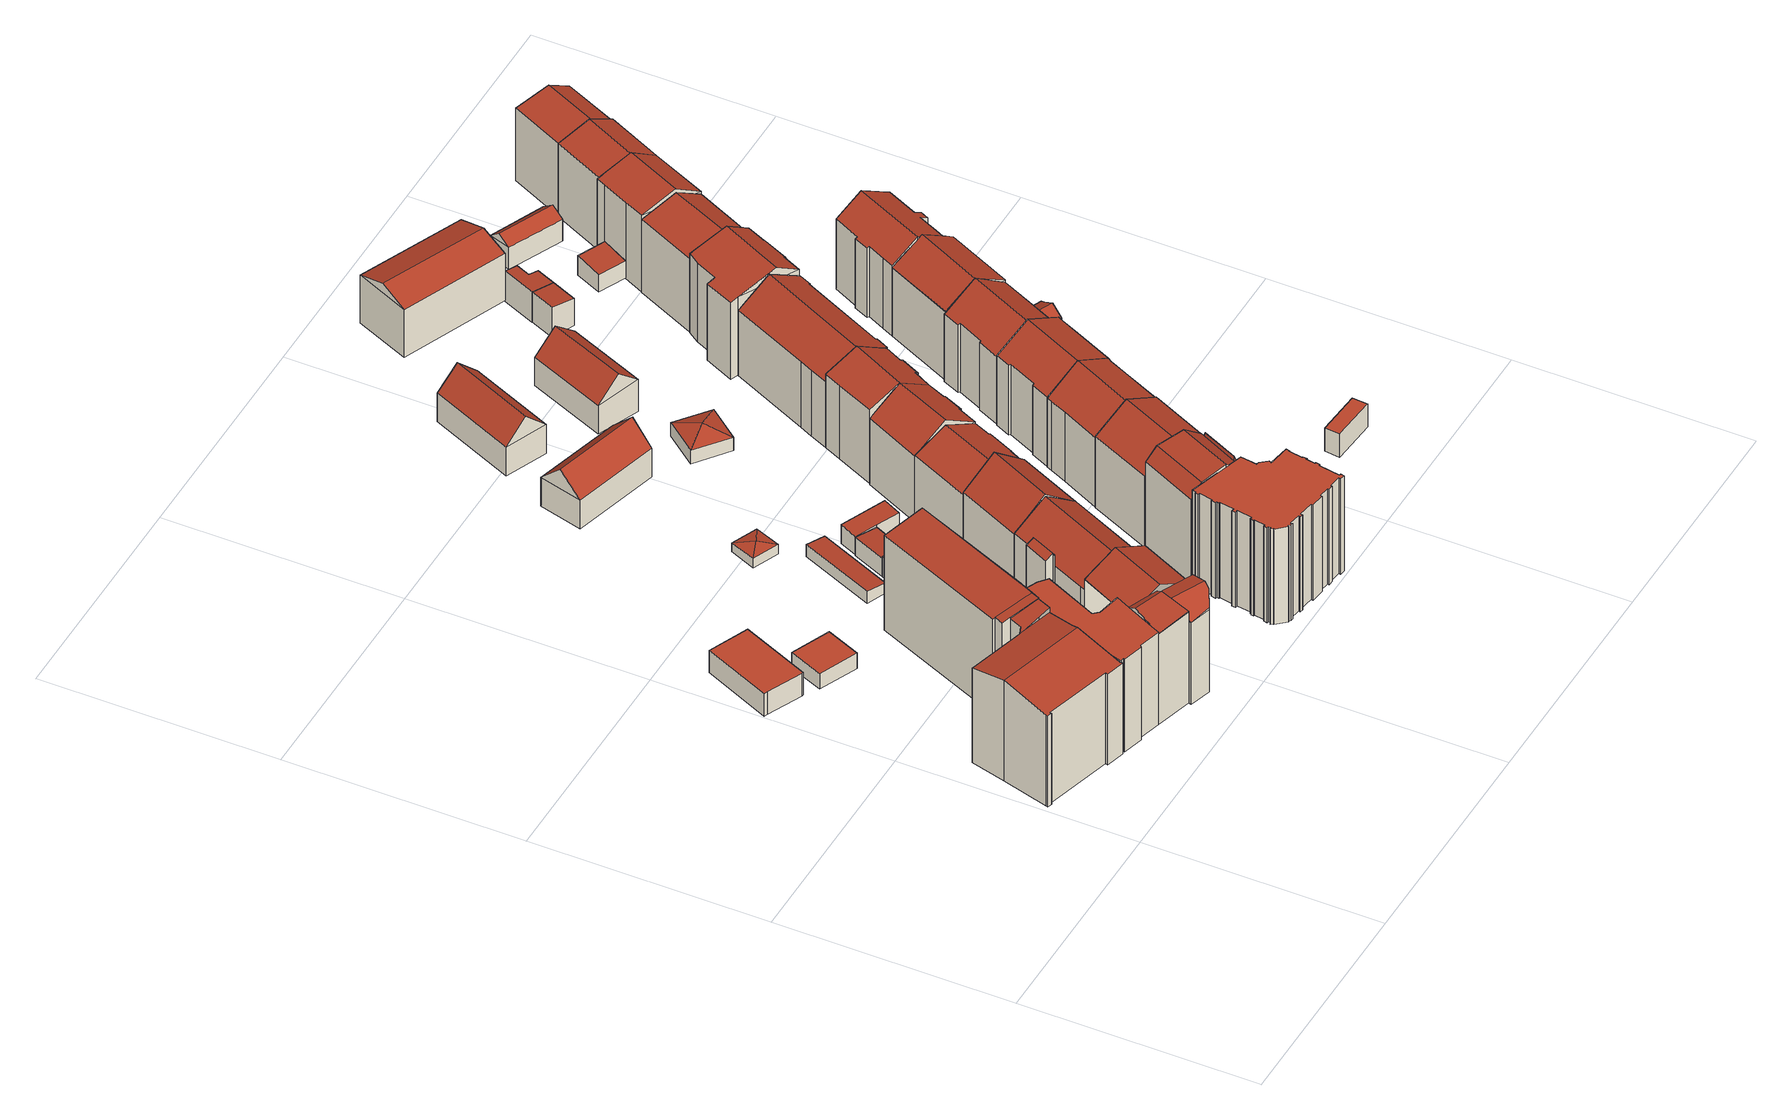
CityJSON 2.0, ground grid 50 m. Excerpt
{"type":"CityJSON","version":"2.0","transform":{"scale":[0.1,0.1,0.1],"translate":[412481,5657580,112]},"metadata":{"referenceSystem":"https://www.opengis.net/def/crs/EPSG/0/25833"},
"CityObjects":{
"building1":{"type":"Building","attributes":{"Dachtyp_tdc":"tdcPolyFlatRoof","Gemeindeschluessel":14612000,"Dachneigung":0,"QualitaetDacherkennung":74,"Geometrietyp2DReferenz":"3000","measuredHeight":5.37,"function":"31001_9998","roofType":"1000"},"geometry":[{"type":"Solid","lod":"2","boundaries":[[[[0,1,2,3]],[[1,4,5,2]],[[4,6,7,5]],[[6,8,9,7]],[[8,10,11,9]],[[10,0,3,11]],[[10,8,6,4,1,0]],[[3,2,5,7,9,11]]]],"semantics":{"surfaces":[{"type":"WallSurface"},{"type":"RoofSurface"},{"type":"GroundSurface"}],"values":[[0,0,0,0,0,0,1,2]]}}]},
"building2":{"type":"Building","attributes":{"Gemeindeschluessel":14612000,"Geometrietyp2DReferenz":"3000","function":"31001_9998","roofType":"9999"},"children":["building2-1","building2-2","building2-3","building2-4"]},
"building2-1":{"type":"BuildingPart","attributes":{"Dachtyp_tdc":"tdcGableRoof","Dachneigung":12.18,"QualitaetDacherkennung":43,"Geometrietyp2DReferenz":"3000","measuredHeight":24.16,"roofType":"3100"},"parents":["building2"],"geometry":[{"type":"MultiSurface","lod":"2","boundaries":[[[12,13,14,15]],[[13,16,17,14]],[[16,18,19,17]],[[18,20,21,19]],[[20,22,23,21]],[[22,24,25,23]],[[24,26,27,25]],[[26,28,29,27]],[[28,30,31,29]],[[30,32,33,31]],[[32,34,35,33]],[[34,36,37,35]],[[36,38,39,37]],[[38,40,41,39]],[[40,42,43,44,41]],[[36,34,32,30,28,26,24,22,20,18,16]],[[16,13,12,45,42,40,38,36]],[[44,15,14,17,19,21,23,25,27,29,31,33,35,37,39,41]]],"semantics":{"surfaces":[{"type":"WallSurface"},{"type":"RoofSurface"},{"type":"GroundSurface"}],"values":[0,0,0,0,0,0,0,0,0,0,0,0,0,0,0,1,1,2]}}]},
"building2-2":{"type":"BuildingPart","attributes":{"Dachtyp_tdc":"tdcPolyFlatRoof","Dachneigung":7.62,"QualitaetDacherkennung":45,"Geometrietyp2DReferenz":"3000","measuredHeight":24.15,"roofType":"2100"},"parents":["building2"],"geometry":[{"type":"MultiSurface","lod":"2","boundaries":[[[46,47,48,49]],[[47,50,48]],[[51,52,53,54,55]],[[52,56,57,58,53]],[[56,52,51,47,46,59]],[[49,48,54,53,58]]],"semantics":{"surfaces":[{"type":"WallSurface"},{"type":"RoofSurface"},{"type":"GroundSurface"}],"values":[0,0,0,0,1,2]}}]},
"building2-3":{"type":"BuildingPart","attributes":{"Dachtyp_tdc":"tdcPolyFlatRoof","Dachneigung":9.12,"QualitaetDacherkennung":73,"Geometrietyp2DReferenz":"3000","measuredHeight":24.23,"roofType":"2100"},"parents":["building2"],"geometry":[{"type":"MultiSurface","lod":"2","boundaries":[[[60,61,62,63]],[[61,64,65,62]],[[64,66,67,65]],[[66,46,49,67]],[[57,68,69,58]],[[68,70,71,69]],[[70,60,63,71]],[[70,68,57,59,46,66,64,61,60]],[[63,62,65,67,49,58,69,71]]],"semantics":{"surfaces":[{"type":"WallSurface"},{"type":"RoofSurface"},{"type":"GroundSurface"}],"values":[0,0,0,0,0,0,0,1,2]}}]},
"building2-4":{"type":"BuildingPart","attributes":{"Dachtyp_tdc":"tdcPolyFlatRoof","Dachneigung":9.5,"QualitaetDacherkennung":55,"Geometrietyp2DReferenz":"3000","measuredHeight":24.02,"roofType":"2100"},"parents":["building2"],"geometry":[{"type":"MultiSurface","lod":"2","boundaries":[[[50,72,12,15,48]],[[43,73,74,44]],[[73,55,54,74]],[[55,73,43,45,72,50]],[[48,15,44,74,54]]],"semantics":{"surfaces":[{"type":"WallSurface"},{"type":"RoofSurface"},{"type":"GroundSurface"}],"values":[0,0,0,1,2]}}]},
"building3":{"type":"Building","attributes":{"Dachtyp_tdc":"tdcPolyFlatRoof","Gemeindeschluessel":14612000,"Dachneigung":0,"QualitaetDacherkennung":84,"Geometrietyp2DReferenz":"3000","measuredHeight":3.62,"function":"31001_9998","roofType":"1000"},"geometry":[{"type":"Solid","lod":"2","boundaries":[[[[75,76,77,78]],[[76,79,80,77]],[[79,81,82,80]],[[81,75,78,82]],[[81,79,76,75]],[[78,77,80,82]]]],"semantics":{"surfaces":[{"type":"WallSurface"},{"type":"RoofSurface"},{"type":"GroundSurface"}],"values":[[0,0,0,0,1,2]]}}]},
"building4":{"type":"Building","attributes":{"Gemeindeschluessel":14612000,"Geometrietyp2DReferenz":"3000","function":"31001_9998","roofType":"9999"},"children":["building4-1","building4-2","building4-3","building4-4","building4-5"]},
"building4-1":{"type":"BuildingPart","attributes":{"Dachtyp_tdc":"tdcFreeFormRoof","Dachneigung":33.03,"QualitaetDacherkennung":23,"Geometrietyp2DReferenz":"3000","measuredHeight":22.77,"roofType":"5000"},"parents":["building4"],"geometry":[{"type":"MultiSurface","lod":"2","boundaries":[[[83,84,85,86]],[[84,87,88,85]],[[87,89,90,88]],[[89,91,92,90]],[[91,93,94,92]],[[95,96,97,98,99,100,91]],[[97,101,102,103,104,98]],[[83,105,106,102,101,84]],[[84,101,97,96,87]],[[91,100,93]],[[87,96,95,89]],[[89,95,91]],[[86,85,88,90,92,94,107]]],"semantics":{"surfaces":[{"type":"WallSurface"},{"type":"RoofSurface"},{"type":"GroundSurface"}],"values":[0,0,0,0,0,1,1,0,0,0,0,0,2]}}]},
"building4-2":{"type":"BuildingPart","attributes":{"Dachtyp_tdc":"tdcFreeFormRoof","Dachneigung":23.86,"QualitaetDacherkennung":9,"Geometrietyp2DReferenz":"3000","measuredHeight":3.08,"roofType":"5000"},"parents":["building4"],"geometry":[{"type":"MultiSurface","lod":"2","boundaries":[[[108,109,110,111]],[[109,112,113,110]],[[112,114,115,113]],[[114,116,117,115]],[[116,118,119,117]],[[118,120,121,119]],[[118,116,114,122]],[[114,112,109,108,123,122]],[[123,120,118,122]],[[111,110,113,115,117,119,121,124]]],"semantics":{"surfaces":[{"type":"WallSurface"},{"type":"RoofSurface"},{"type":"GroundSurface"}],"values":[0,0,0,0,0,0,1,1,1,2]}}]},
"building4-3":{"type":"BuildingPart","attributes":{"Dachtyp_tdc":"tdcGableRoof","Dachneigung":11.2,"QualitaetDacherkennung":30,"Geometrietyp2DReferenz":"3000","measuredHeight":23.23,"roofType":"3100"},"parents":["building4"],"geometry":[{"type":"MultiSurface","lod":"2","boundaries":[[[125,126,127,94,93,100]],[[128,129,130,131]],[[132,129,128,133,134]],[[126,130,129,132,135]],[[125,131,130,126]],[[136,107,94,127]]],"semantics":{"surfaces":[{"type":"WallSurface"},{"type":"RoofSurface"},{"type":"GroundSurface"}],"values":[0,1,1,0,0,2]}}]},
"building4-4":{"type":"BuildingPart","attributes":{"Dachtyp_tdc":"tdcGableRoof","Dachneigung":27.32,"QualitaetDacherkennung":60,"Geometrietyp2DReferenz":"3000","measuredHeight":23.85,"roofType":"3100"},"parents":["building4"],"geometry":[{"type":"MultiSurface","lod":"2","boundaries":[[[137,138,139,121,120]],[[138,105,83,86,139]],[[140,141,142,134,143,144,145]],[[146,144,143,103,106]],[[138,146,106,105]],[[137,145,144,146,138]],[[140,145,137]],[[147,111,124,121,139,86,107,136]]],"semantics":{"surfaces":[{"type":"WallSurface"},{"type":"RoofSurface"},{"type":"GroundSurface"}],"values":[0,0,1,1,0,0,0,2]}}]},
"building4-5":{"type":"BuildingPart","attributes":{"Dachtyp_tdc":"tdcPolyFlatRoof","Dachneigung":0,"QualitaetDacherkennung":17,"Geometrietyp2DReferenz":"3000","measuredHeight":22.27,"roofType":"1000"},"parents":["building4"],"geometry":[{"type":"MultiSurface","lod":"2","boundaries":[[[148,149,150,127,126,130]],[[149,151,152,150]],[[151,153,154,152]],[[153,155,156,154]],[[155,157,158,156]],[[157,159,160,158]],[[159,161,162,160]],[[161,163,164,162]],[[163,165,166,164]],[[165,167,168,166]],[[167,169,170,168]],[[169,171,172,170]],[[171,173,174,172]],[[173,175,176,174]],[[175,177,140,147,176]],[[177,175,173,171,169,167,165,163,161,159,157,155,153,151,149,148,178,179]],[[127,150,152,154,156,158,160,162,164,166,168,170,172,174,176,147,136]]],"semantics":{"surfaces":[{"type":"WallSurface"},{"type":"RoofSurface"},{"type":"GroundSurface"}],"values":[0,0,0,0,0,0,0,0,0,0,0,0,0,0,0,1,2]}}]},
"building5":{"type":"Building","attributes":{"Gemeindeschluessel":14612000,"Geometrietyp2DReferenz":"3000","function":"31001_9998","roofType":"9999"},"children":["building5-1","building5-2"]},
"building5-1":{"type":"BuildingPart","attributes":{"Dachtyp_tdc":"tdcPolyFlatRoof","Dachneigung":30.93,"QualitaetDacherkennung":60,"Geometrietyp2DReferenz":"3000","measuredHeight":19.97,"roofType":"2100"},"parents":["building5"],"geometry":[{"type":"MultiSurface","lod":"2","boundaries":[[[180,181,182,183,184]],[[181,185,186,182]],[[185,187,188,186]],[[187,189,190,191,188]],[[192,193,189,187,185,181,180]],[[182,186,188,191,194,183]]],"semantics":{"surfaces":[{"type":"WallSurface"},{"type":"RoofSurface"},{"type":"GroundSurface"}],"values":[0,0,0,0,1,2]}}]},
"building5-2":{"type":"BuildingPart","attributes":{"Dachtyp_tdc":"tdcGableRoof","Dachneigung":35.2,"QualitaetDacherkennung":63,"Geometrietyp2DReferenz":"3000","measuredHeight":22.39,"roofType":"3100"},"parents":["building5"],"geometry":[{"type":"MultiSurface","lod":"2","boundaries":[[[190,195,196,191]],[[195,197,198,196]],[[197,199,200,198]],[[199,201,202,200]],[[201,203,204,202]],[[203,205,206,204]],[[205,207,208,206]],[[207,209,210,208]],[[209,184,183,210]],[[205,203,201,199,197]],[[197,195,190,211,212,184,209,207,205]],[[183,194,191,196,198,200,202,204,206,208,210]]],"semantics":{"surfaces":[{"type":"WallSurface"},{"type":"RoofSurface"},{"type":"GroundSurface"}],"values":[0,0,0,0,0,0,0,0,0,1,1,2]}}]},
"building6":{"type":"Building","attributes":{"Dachtyp_tdc":"tdcPolyFlatRoof","Gemeindeschluessel":14612000,"Dachneigung":6.33,"QualitaetDacherkennung":83,"Geometrietyp2DReferenz":"3000","measuredHeight":2.89,"function":"31001_9998","roofType":"2100"},"geometry":[{"type":"Solid","lod":"2","boundaries":[[[[213,214,215,216]],[[214,217,218,215]],[[217,219,220,218]],[[219,213,216,220]],[[219,217,214,213]],[[216,215,218,220]]]],"semantics":{"surfaces":[{"type":"WallSurface"},{"type":"RoofSurface"},{"type":"GroundSurface"}],"values":[[0,0,0,0,1,2]]}}]},
"building7":{"type":"Building","attributes":{"Dachtyp_tdc":"tdcPolyFlatRoof","Gemeindeschluessel":14612000,"Dachneigung":0,"QualitaetDacherkennung":79,"Geometrietyp2DReferenz":"3000","measuredHeight":4.95,"function":"31001_9998","roofType":"1000"},"geometry":[{"type":"Solid","lod":"2","boundaries":[[[[221,222,223,224]],[[222,225,226,223]],[[225,227,228,226]],[[227,229,230,228]],[[229,231,232,230]],[[231,221,224,232]],[[231,229,227,225,222,221]],[[224,223,226,228,230,232]]]],"semantics":{"surfaces":[{"type":"WallSurface"},{"type":"RoofSurface"},{"type":"GroundSurface"}],"values":[[0,0,0,0,0,0,1,2]]}}]},
"building8":{"type":"Building","attributes":{"Dachtyp_tdc":"tdcTentRoof","Gemeindeschluessel":14612000,"Dachneigung":15.6,"QualitaetDacherkennung":89,"Geometrietyp2DReferenz":"3000","measuredHeight":3.07,"function":"31001_9998","roofType":"3500"},"geometry":[{"type":"Solid","lod":"2","boundaries":[[[[233,234,235,236]],[[234,237,238,235]],[[237,239,240,238]],[[239,233,236,240]],[[234,233,241]],[[237,234,241]],[[239,237,241]],[[233,239,241]],[[236,235,238,240]]]],"semantics":{"surfaces":[{"type":"WallSurface"},{"type":"RoofSurface"},{"type":"GroundSurface"}],"values":[[0,0,0,0,1,1,1,1,2]]}}]},
"building9":{"type":"Building","attributes":{"Dachtyp_tdc":"tdcPolyFlatRoof","Gemeindeschluessel":14612000,"Dachneigung":4.5,"QualitaetDacherkennung":78,"Geometrietyp2DReferenz":"3000","measuredHeight":4.37,"function":"31001_9998","roofType":"2100"},"geometry":[{"type":"Solid","lod":"2","boundaries":[[[[242,243,244,245]],[[243,246,226,244]],[[246,247,223,226]],[[247,242,245,223]],[[247,246,243,242]],[[245,244,226,223]]]],"semantics":{"surfaces":[{"type":"WallSurface"},{"type":"RoofSurface"},{"type":"GroundSurface"}],"values":[[0,0,0,0,1,2]]}}]},
"building10":{"type":"Building","attributes":{"Dachtyp_tdc":"tdcPolyFlatRoof","Gemeindeschluessel":14612000,"Dachneigung":0,"QualitaetDacherkennung":55,"Geometrietyp2DReferenz":"3000","measuredHeight":3.04,"function":"31001_9998","roofType":"1000"},"geometry":[{"type":"Solid","lod":"2","boundaries":[[[[248,249,250,251]],[[249,252,253,250]],[[252,254,255,253]],[[254,248,251,255]],[[254,252,249,248]],[[251,250,253,255]]]],"semantics":{"surfaces":[{"type":"WallSurface"},{"type":"RoofSurface"},{"type":"GroundSurface"}],"values":[[0,0,0,0,1,2]]}}]},
"building11":{"type":"Building","attributes":{"Dachtyp_tdc":"tdcGableRoof","Gemeindeschluessel":14612000,"Dachneigung":38.82,"QualitaetDacherkennung":81,"Geometrietyp2DReferenz":"3000","measuredHeight":22.57,"function":"31001_9998","roofType":"3100"},"geometry":[{"type":"Solid","lod":"2","boundaries":[[[[256,257,258,259]],[[257,260,261,258]],[[260,262,263,261]],[[262,256,259,263]],[[260,257,264]],[[256,262,265]],[[257,256,265,264]],[[262,260,264,265]],[[259,258,261,263]]]],"semantics":{"surfaces":[{"type":"WallSurface"},{"type":"RoofSurface"},{"type":"GroundSurface"}],"values":[[0,0,0,0,0,0,1,1,2]]}}]},
"building12":{"type":"Building","attributes":{"Dachtyp_tdc":"tdcPolyFlatRoof","Gemeindeschluessel":14612000,"Dachneigung":4.42,"QualitaetDacherkennung":67,"Geometrietyp2DReferenz":"3000","measuredHeight":4.66,"function":"31001_9998","roofType":"2100"},"geometry":[{"type":"Solid","lod":"2","boundaries":[[[[266,267,268,269]],[[267,270,271,268]],[[267,266,272,273,274,270]],[[271,275,276,277,269,268]],[[270,274,275,271]],[[274,273,276,275]],[[273,272,277,276]],[[272,266,269,277]]]],"semantics":{"surfaces":[{"type":"WallSurface"},{"type":"RoofSurface"},{"type":"GroundSurface"}],"values":[[0,0,1,2,0,0,0,0]]}}]},
"building13":{"type":"Building","attributes":{"Dachtyp_tdc":"tdcPolyFlatRoof","Gemeindeschluessel":14612000,"Dachneigung":0,"QualitaetDacherkennung":42,"Geometrietyp2DReferenz":"3000","measuredHeight":22.99,"function":"31001_9998","roofType":"1000"},"geometry":[{"type":"Solid","lod":"2","boundaries":[[[[278,279,280,281]],[[279,282,283,280]],[[282,284,285,283]],[[284,286,287,285]],[[286,288,289,287]],[[288,290,291,289]],[[290,292,293,291]],[[292,294,295,293]],[[294,296,297,295]],[[296,298,299,297]],[[298,300,301,299]],[[300,302,303,301]],[[302,304,305,303]],[[304,306,307,305]],[[306,308,309,307]],[[308,310,311,309]],[[310,312,313,311]],[[312,314,315,313]],[[314,316,317,315]],[[316,318,319,317]],[[318,320,321,319]],[[320,322,323,321]],[[322,324,325,323]],[[324,326,327,325]],[[326,328,329,327]],[[328,330,331,329]],[[330,332,333,331]],[[332,334,335,333]],[[334,336,337,335]],[[336,338,339,337]],[[338,340,341,339]],[[340,342,343,341]],[[342,344,345,343]],[[344,346,347,345]],[[346,348,349,347]],[[348,350,351,349]],[[350,352,353,351]],[[352,354,355,353]],[[354,356,357,355]],[[356,358,359,357]],[[358,360,361,359]],[[360,362,363,361]],[[362,364,365,363]],[[364,366,367,365]],[[366,368,369,367]],[[368,370,371,369]],[[370,372,373,371]],[[372,374,375,373]],[[374,376,377,375]],[[376,378,379,377]],[[378,380,381,379]],[[380,382,383,381]],[[382,384,385,383]],[[384,386,387,385]],[[386,388,389,387]],[[388,390,391,389]],[[390,392,393,391]],[[392,394,395,393]],[[394,396,397,395]],[[396,398,399,397]],[[398,400,401,399]],[[400,402,403,401]],[[402,404,405,403]],[[404,406,407,405]],[[406,408,409,407]],[[408,410,411,409]],[[410,278,281,411]],[[410,408,406,404,402,400,398,396,394,392,390,388,386,384,382,380,378,376,374,372,370,368,366,364,362,360,358,356,354,352,350,348,346,344,342,340,338,336,334,332,330,328,326,324,322,320,318,316,314,312,310,308,306,304,302,300,298,296,294,292,290,288,286,284,282,279,278]],[[281,280,283,285,287,289,291,293,295,297,299,301,303,305,307,309,311,313,315,317,319,321,323,325,327,329,331,333,335,337,339,341,343,345,347,349,351,353,355,357,359,361,363,365,367,369,371,373,375,377,379,381,383,385,387,389,391,393,395,397,399,401,403,405,407,409,411]]]],"semantics":{"surfaces":[{"type":"WallSurface"},{"type":"RoofSurface"},{"type":"GroundSurface"}],"values":[[0,0,0,0,0,0,0,0,0,0,0,0,0,0,0,0,0,0,0,0,0,0,0,0,0,0,0,0,0,0,0,0,0,0,0,0,0,0,0,0,0,0,0,0,0,0,0,0,0,0,0,0,0,0,0,0,0,0,0,0,0,0,0,0,0,0,0,1,2]]}}]},
"building14":{"type":"Building","attributes":{"Dachtyp_tdc":"tdcGableRoof","Gemeindeschluessel":14612000,"Dachneigung":44.6,"QualitaetDacherkennung":67,"Geometrietyp2DReferenz":"3000","measuredHeight":11.66,"function":"31001_9998","roofType":"3100"},"geometry":[{"type":"Solid","lod":"2","boundaries":[[[[412,413,414,415]],[[413,416,417,414]],[[416,418,419,417]],[[418,412,415,419]],[[416,413,420]],[[412,418,421]],[[413,412,421,420]],[[418,416,420,421]],[[415,414,417,419]]]],"semantics":{"surfaces":[{"type":"WallSurface"},{"type":"RoofSurface"},{"type":"GroundSurface"}],"values":[[0,0,0,0,0,0,1,1,2]]}}]},
"building15":{"type":"Building","attributes":{"Dachtyp_tdc":"tdcGableRoof","Gemeindeschluessel":14612000,"Dachneigung":25.54,"QualitaetDacherkennung":53,"Geometrietyp2DReferenz":"3000","measuredHeight":19.66,"function":"31001_9998","roofType":"3100"},"geometry":[{"type":"Solid","lod":"2","boundaries":[[[[422,423,424,425]],[[423,426,427,424]],[[426,428,261,427]],[[428,429,430,261]],[[429,431,258,430]],[[431,432,433,258]],[[432,434,435,433]],[[434,436,437,435]],[[436,438,439,437]],[[438,422,425,439]],[[434,432,431,429]],[[429,428,426,423,422,438,436,434]],[[425,424,427,261,430,258,433,435,437,439]]]],"semantics":{"surfaces":[{"type":"WallSurface"},{"type":"RoofSurface"},{"type":"GroundSurface"}],"values":[[0,0,0,0,0,0,0,0,0,0,1,1,2]]}}]},
"building16":{"type":"Building","attributes":{"Gemeindeschluessel":14612000,"Geometrietyp2DReferenz":"3000","function":"31001_9998","roofType":"9999"},"children":["building16-1","building16-2"]},
"building16-1":{"type":"BuildingPart","attributes":{"Dachtyp_tdc":"tdcFreeFormRoof","Dachneigung":75.48,"QualitaetDacherkennung":25,"Geometrietyp2DReferenz":"3000","measuredHeight":20.91,"roofType":"5000"},"parents":["building16"],"geometry":[{"type":"MultiSurface","lod":"2","boundaries":[[[440,441,442,443]],[[441,444,445,442]],[[444,446,447,445]],[[448,446,444]],[[449,448,444,441]],[[449,441,440]],[[448,449,440,446]],[[443,442,445,447]]],"semantics":{"surfaces":[{"type":"WallSurface"},{"type":"RoofSurface"},{"type":"GroundSurface"}],"values":[0,0,0,1,1,1,1,2]}}]},
"building16-2":{"type":"BuildingPart","attributes":{"Dachtyp_tdc":"tdcCutGableRoof","Dachneigung":3.25,"QualitaetDacherkennung":70,"Geometrietyp2DReferenz":"3000","measuredHeight":23.62,"roofType":"9999"},"parents":["building16"],"geometry":[{"type":"MultiSurface","lod":"2","boundaries":[[[450,451,452,349]],[[451,453,454,452]],[[453,455,456,454]],[[455,457,458,456]],[[457,459,440,443,458]],[[460,461,351,447,446]],[[461,462,463,351]],[[462,464,465,463]],[[464,450,349,465]],[[455,453,451,450,464]],[[462,461,460,459,457]],[[464,462,457,455]],[[349,452,454,456,458,443,447,351,463,465]]],"semantics":{"surfaces":[{"type":"WallSurface"},{"type":"RoofSurface"},{"type":"GroundSurface"}],"values":[0,0,0,0,0,0,0,0,0,1,1,1,2]}}]},
"building17":{"type":"Building","attributes":{"Dachtyp_tdc":"tdcGableRoof","Gemeindeschluessel":14612000,"Dachneigung":43.75,"QualitaetDacherkennung":69,"Geometrietyp2DReferenz":"3000","measuredHeight":11.64,"function":"31001_9998","roofType":"3100"},"geometry":[{"type":"Solid","lod":"2","boundaries":[[[[466,467,468,469]],[[467,470,471,468]],[[470,472,473,471]],[[472,466,469,473]],[[470,467,474]],[[466,472,475]],[[467,466,475,474]],[[472,470,474,475]],[[469,468,471,473]]]],"semantics":{"surfaces":[{"type":"WallSurface"},{"type":"RoofSurface"},{"type":"GroundSurface"}],"values":[[0,0,0,0,0,0,1,1,2]]}}]},
"building18":{"type":"Building","attributes":{"Dachtyp_tdc":"tdcFreeFormRoof","Gemeindeschluessel":14612000,"Dachneigung":33.48,"QualitaetDacherkennung":67,"Geometrietyp2DReferenz":"3000","measuredHeight":20.59,"function":"31001_9998","roofType":"5000"},"geometry":[{"type":"Solid","lod":"2","boundaries":[[[[476,477,478,479]],[[477,480,481,478]],[[480,482,483,481]],[[482,484,485,483]],[[484,486,487,485]],[[486,488,489,487]],[[488,490,491,489]],[[490,476,479,491]],[[492,493,477,476]],[[482,480,493,492,490,488,486,484]],[[476,490,492]],[[480,477,493]],[[479,478,481,483,485,487,489,491]]]],"semantics":{"surfaces":[{"type":"WallSurface"},{"type":"RoofSurface"},{"type":"GroundSurface"}],"values":[[0,0,0,0,0,0,0,0,1,1,0,0,2]]}}]},
"building19":{"type":"Building","attributes":{"Dachtyp_tdc":"tdcGableRoof","Gemeindeschluessel":14612000,"Dachneigung":35.55,"QualitaetDacherkennung":83,"Geometrietyp2DReferenz":"3000","measuredHeight":22.29,"function":"31001_9998","roofType":"3100"},"geometry":[{"type":"Solid","lod":"2","boundaries":[[[[494,495,496,442]],[[495,497,454,496]],[[497,498,499,454]],[[498,500,501,499]],[[500,502,503,501]],[[502,504,505,503]],[[504,506,507,505]],[[506,494,442,507]],[[502,500,498,497,495]],[[495,494,506,504,502]],[[442,496,454,499,501,503,505,507]]]],"semantics":{"surfaces":[{"type":"WallSurface"},{"type":"RoofSurface"},{"type":"GroundSurface"}],"values":[[0,0,0,0,0,0,0,0,1,1,2]]}}]},
"building20":{"type":"Building","attributes":{"Dachtyp_tdc":"tdcTentRoof","Gemeindeschluessel":14612000,"Dachneigung":21.51,"QualitaetDacherkennung":81,"Geometrietyp2DReferenz":"3000","measuredHeight":4.83,"function":"31001_9998","roofType":"3500"},"geometry":[{"type":"Solid","lod":"2","boundaries":[[[[508,509,510,511]],[[509,512,513,510]],[[512,514,515,513]],[[514,508,511,515]],[[509,508,516]],[[512,509,516]],[[514,512,516]],[[508,514,516]],[[511,510,513,515]]]],"semantics":{"surfaces":[{"type":"WallSurface"},{"type":"RoofSurface"},{"type":"GroundSurface"}],"values":[[0,0,0,0,1,1,1,1,2]]}}]},
"building21":{"type":"Building","attributes":{"Dachtyp_tdc":"tdcGableRoof","Gemeindeschluessel":14612000,"Dachneigung":31.83,"QualitaetDacherkennung":76,"Geometrietyp2DReferenz":"3000","measuredHeight":20.58,"function":"31001_9998","roofType":"3100"},"geometry":[{"type":"Solid","lod":"2","boundaries":[[[[517,518,519,520]],[[518,521,522,519]],[[521,480,523,522]],[[480,524,525,523]],[[524,526,527,525]],[[526,528,529,527]],[[528,530,531,529]],[[530,532,533,531]],[[532,534,535,533]],[[534,536,537,535]],[[536,538,539,537]],[[538,540,541,539]],[[540,517,520,541]],[[536,534,532,530,528,526,524]],[[524,480,521,518,517,540,538,536]],[[520,519,522,523,525,527,529,531,533,535,537,539,541]]]],"semantics":{"surfaces":[{"type":"WallSurface"},{"type":"RoofSurface"},{"type":"GroundSurface"}],"values":[[0,0,0,0,0,0,0,0,0,0,0,0,0,1,1,2]]}}]},
"building22":{"type":"Building","attributes":{"Dachtyp_tdc":"tdcFreeFormRoof","Gemeindeschluessel":14612000,"Dachneigung":35.36,"QualitaetDacherkennung":79,"Geometrietyp2DReferenz":"3000","measuredHeight":21.65,"function":"31001_9998","roofType":"5000"},"geometry":[{"type":"Solid","lod":"2","boundaries":[[[[542,543,544,545]],[[543,546,547,544]],[[546,548,549,547]],[[548,550,551,549]],[[550,552,553,551]],[[552,554,555,553]],[[554,556,557,555]],[[556,542,545,557]],[[558,559,548,546,543,542]],[[556,554,552,550,559,558]],[[550,548,559]],[[542,556,558]],[[545,544,547,549,551,553,555,557]]]],"semantics":{"surfaces":[{"type":"WallSurface"},{"type":"RoofSurface"},{"type":"GroundSurface"}],"values":[[0,0,0,0,0,0,0,0,1,1,0,0,2]]}}]},
"building23":{"type":"Building","attributes":{"Dachtyp_tdc":"tdcGableRoof","Gemeindeschluessel":14612000,"Dachneigung":43.96,"QualitaetDacherkennung":60,"Geometrietyp2DReferenz":"3000","measuredHeight":11.58,"function":"31001_9998","roofType":"3100"},"geometry":[{"type":"Solid","lod":"2","boundaries":[[[[560,561,562,563]],[[561,564,565,562]],[[564,566,567,565]],[[566,560,563,567]],[[564,561,568]],[[560,566,569]],[[561,560,569,568]],[[566,564,568,569]],[[563,562,565,567]]]],"semantics":{"surfaces":[{"type":"WallSurface"},{"type":"RoofSurface"},{"type":"GroundSurface"}],"values":[[0,0,0,0,0,0,1,1,2]]}}]},
"building24":{"type":"Building","attributes":{"Dachtyp_tdc":"tdcGableRoof","Gemeindeschluessel":14612000,"Dachneigung":33.8,"QualitaetDacherkennung":75,"Geometrietyp2DReferenz":"3000","measuredHeight":21.59,"function":"31001_9998","roofType":"3100"},"geometry":[{"type":"Solid","lod":"2","boundaries":[[[[570,571,572,573]],[[571,574,575,572]],[[574,576,577,575]],[[576,578,579,577]],[[578,580,581,579]],[[580,582,583,581]],[[582,584,585,583]],[[584,550,586,585]],[[550,559,587,586]],[[559,588,589,587]],[[588,590,591,589]],[[590,570,573,591]],[[559,550,584,582,580,578]],[[578,576,574,571,570,590,588,559]],[[573,572,575,577,579,581,583,585,586,587,589,591]]]],"semantics":{"surfaces":[{"type":"WallSurface"},{"type":"RoofSurface"},{"type":"GroundSurface"}],"values":[[0,0,0,0,0,0,0,0,0,0,0,0,1,1,2]]}}]},
"building25":{"type":"Building","attributes":{"Dachtyp_tdc":"tdcGableRoof","Gemeindeschluessel":14612000,"Dachneigung":33.36,"QualitaetDacherkennung":59,"Geometrietyp2DReferenz":"3000","measuredHeight":20.52,"function":"31001_9998","roofType":"3100"},"geometry":[{"type":"Solid","lod":"2","boundaries":[[[[592,593,594,595]],[[593,596,597,594]],[[596,598,599,597]],[[598,600,601,599]],[[600,602,603,601]],[[602,604,605,603]],[[604,606,607,605]],[[606,608,609,607]],[[608,610,611,609]],[[610,612,613,611]],[[612,614,615,613]],[[614,616,539,615]],[[616,617,618,539]],[[617,619,535,618]],[[619,620,533,535]],[[620,592,595,533]],[[617,616,614,612,610,608,606,604,602,600,598]],[[598,596,593,592,620,619,617]],[[595,594,597,599,601,603,605,607,609,611,613,615,539,618,535,533]]]],"semantics":{"surfaces":[{"type":"WallSurface"},{"type":"RoofSurface"},{"type":"GroundSurface"}],"values":[[0,0,0,0,0,0,0,0,0,0,0,0,0,0,0,0,1,1,2]]}}]},
"building26":{"type":"Building","attributes":{"Dachtyp_tdc":"tdcPolyFlatRoof","Gemeindeschluessel":14612000,"Dachneigung":0,"QualitaetDacherkennung":28,"Geometrietyp2DReferenz":"3000","measuredHeight":5.58,"function":"31001_2000","roofType":"1000"},"geometry":[{"type":"Solid","lod":"2","boundaries":[[[[621,622,623,624]],[[622,625,626,623]],[[625,627,628,626]],[[627,621,624,628]],[[627,625,622,621]],[[624,623,626,628]]]],"semantics":{"surfaces":[{"type":"WallSurface"},{"type":"RoofSurface"},{"type":"GroundSurface"}],"values":[[0,0,0,0,1,2]]}}]},
"building27":{"type":"Building","attributes":{"Dachtyp_tdc":"tdcGableRoof","Gemeindeschluessel":14612000,"Dachneigung":35.22,"QualitaetDacherkennung":73,"Geometrietyp2DReferenz":"3000","measuredHeight":20.99,"function":"31001_9998","roofType":"3100"},"geometry":[{"type":"Solid","lod":"2","boundaries":[[[[629,630,631,632,633,634,635,636,637,638,639]],[[640,641,630,629]],[[641,642,631,630]],[[642,643,632,631]],[[643,644,633,632]],[[644,645,634,633]],[[645,646,635,634]],[[646,647,636,635]],[[647,648,637,636]],[[648,649,638,637]],[[649,650,639,638]],[[650,640,629,639]],[[648,647,646,645,644,643,642,641,640]],[[640,650,649,648]]]],"semantics":{"surfaces":[{"type":"GroundSurface"},{"type":"WallSurface"},{"type":"RoofSurface"}],"values":[[0,1,1,1,1,1,1,1,1,1,1,1,2,2]]}}]},
"building28":{"type":"Building","attributes":{"Dachtyp_tdc":"tdcGableRoof","Gemeindeschluessel":14612000,"Dachneigung":18.32,"QualitaetDacherkennung":73,"Geometrietyp2DReferenz":"3000","measuredHeight":13.67,"function":"31001_9998","roofType":"3100"},"geometry":[{"type":"Solid","lod":"2","boundaries":[[[[651,652,653,654]],[[652,655,656,653]],[[655,657,658,656]],[[657,651,654,658]],[[655,652,659]],[[651,657,660]],[[652,651,660,659]],[[657,655,659,660]],[[654,653,656,658]]]],"semantics":{"surfaces":[{"type":"WallSurface"},{"type":"RoofSurface"},{"type":"GroundSurface"}],"values":[[0,0,0,0,0,0,1,1,2]]}}]},
"building29":{"type":"Building","attributes":{"Dachtyp_tdc":"tdcPolyFlatRoof","Gemeindeschluessel":14612000,"Dachneigung":8.11,"QualitaetDacherkennung":86,"Geometrietyp2DReferenz":"3000","measuredHeight":7.19,"function":"31001_9998","roofType":"2100"},"geometry":[{"type":"Solid","lod":"2","boundaries":[[[[661,662,663,664]],[[662,665,666,663]],[[665,667,668,666]],[[667,661,664,668]],[[667,665,662,661]],[[664,663,666,668]]]],"semantics":{"surfaces":[{"type":"WallSurface"},{"type":"RoofSurface"},{"type":"GroundSurface"}],"values":[[0,0,0,0,1,2]]}}]},
"building30":{"type":"Building","attributes":{"name":"Rotenburger Hof","Gemeindeschluessel":14612000,"Dachtyp_tdc":"tdcFreeFormRoof","Dachneigung":13.14,"QualitaetDacherkennung":46,"Geometrietyp2DReferenz":"3000","measuredHeight":21,"function":"31001_2071","roofType":"5000"},"geometry":[{"type":"Solid","lod":"2","boundaries":[[[[669,670,671,672]],[[670,673,674,671]],[[673,675,676,674]],[[675,677,678,676]],[[677,679,680,678]],[[679,681,682,680]],[[681,683,684,682]],[[683,685,686,684]],[[685,687,688,686]],[[687,689,690,688]],[[689,691,692,690]],[[691,669,672,692]],[[685,683,693,694,669,691,689,687]],[[694,693,681,679,677,675,673,670]],[[670,669,694]],[[683,681,693]],[[672,671,674,676,678,680,682,684,686,688,690,692]]]],"semantics":{"surfaces":[{"type":"WallSurface"},{"type":"RoofSurface"},{"type":"GroundSurface"}],"values":[[0,0,0,0,0,0,0,0,0,0,0,0,1,1,0,0,2]]}}]},
"building31":{"type":"Building","attributes":{"Dachtyp_tdc":"tdcPolyFlatRoof","Gemeindeschluessel":14612000,"Dachneigung":7.83,"QualitaetDacherkennung":80,"Geometrietyp2DReferenz":"3000","measuredHeight":7.38,"function":"31001_9998","roofType":"2100"},"geometry":[{"type":"Solid","lod":"2","boundaries":[[[[665,695,696,697]],[[695,698,699,696]],[[698,700,701,699]],[[700,702,703,701]],[[702,667,704,703]],[[667,665,697,704]],[[667,702,700,698,695,665]],[[697,696,699,701,703,704]]]],"semantics":{"surfaces":[{"type":"WallSurface"},{"type":"RoofSurface"},{"type":"GroundSurface"}],"values":[[0,0,0,0,0,0,1,2]]}}]},
"building32":{"type":"Building","attributes":{"Dachtyp_tdc":"tdcGableRoof","Gemeindeschluessel":14612000,"Dachneigung":31.33,"QualitaetDacherkennung":51,"Geometrietyp2DReferenz":"3000","measuredHeight":20.82,"function":"31001_9998","roofType":"3100"},"geometry":[{"type":"Solid","lod":"2","boundaries":[[[[705,706,707,708]],[[706,709,710,707]],[[709,711,638,710]],[[711,647,636,638]],[[647,705,708,636]],[[712,713,714,715]],[[709,716,714,713,717]],[[711,717,713,712,647]],[[709,717,711]],[[706,716,709]],[[705,715,714,716,706]],[[647,712,715,705]],[[708,707,710,638,636]]]],"semantics":{"surfaces":[{"type":"WallSurface"},{"type":"RoofSurface"},{"type":"GroundSurface"}],"values":[[0,0,0,0,0,1,1,0,0,0,0,0,2]]}}]},
"building33":{"type":"Building","attributes":{"name":"Rotenburger Hof","Dachtyp_tdc":"tdcGableRoof","Gemeindeschluessel":14612000,"Dachneigung":15.84,"QualitaetDacherkennung":57,"Geometrietyp2DReferenz":"3000","measuredHeight":19.89,"function":"31001_2071","roofType":"3100"},"geometry":[{"type":"Solid","lod":"2","boundaries":[[[[718,719,720,721]],[[719,722,723,720]],[[722,724,725,723]],[[724,718,721,725]],[[722,719,726]],[[718,724,727]],[[719,718,727,726]],[[724,722,726,727]],[[721,720,723,725]]]],"semantics":{"surfaces":[{"type":"WallSurface"},{"type":"RoofSurface"},{"type":"GroundSurface"}],"values":[[0,0,0,0,0,0,1,1,2]]}}]},
"building34":{"type":"Building","attributes":{"Dachtyp_tdc":"tdcPolyFlatRoof","Gemeindeschluessel":14612000,"Dachneigung":6.36,"QualitaetDacherkennung":75,"Geometrietyp2DReferenz":"3000","measuredHeight":4.76,"function":"31001_9998","roofType":"2100"},"geometry":[{"type":"Solid","lod":"2","boundaries":[[[[728,729,730,731]],[[729,732,733,730]],[[732,734,735,733]],[[734,728,731,735]],[[734,732,729,728]],[[731,730,733,735]]]],"semantics":{"surfaces":[{"type":"WallSurface"},{"type":"RoofSurface"},{"type":"GroundSurface"}],"values":[[0,0,0,0,1,2]]}}]},
"building35":{"type":"Building","attributes":{"Dachtyp_tdc":"tdcFreeFormRoof","Gemeindeschluessel":14612000,"Dachneigung":28.02,"QualitaetDacherkennung":82,"Geometrietyp2DReferenz":"3000","measuredHeight":4.58,"function":"31001_9998","roofType":"5000"},"geometry":[{"type":"Solid","lod":"2","boundaries":[[[[736,737,738,739]],[[737,740,741,738]],[[740,742,743,741]],[[742,744,745,743]],[[744,746,747,745]],[[746,748,749,747]],[[748,736,739,749]],[[744,742,740,737,750,751]],[[748,746,751,750,736]],[[737,736,750]],[[746,744,751]],[[739,738,741,743,745,747,749]]]],"semantics":{"surfaces":[{"type":"WallSurface"},{"type":"RoofSurface"},{"type":"GroundSurface"}],"values":[[0,0,0,0,0,0,0,1,1,0,0,2]]}}]},
"building36":{"type":"Building","attributes":{"Dachtyp_tdc":"tdcGableRoof","Gemeindeschluessel":14612000,"Dachneigung":30.51,"QualitaetDacherkennung":59,"Geometrietyp2DReferenz":"3000","measuredHeight":20.71,"function":"31001_9998","roofType":"3100"},"geometry":[{"type":"Solid","lod":"2","boundaries":[[[[752,753,754,755]],[[753,756,757,754]],[[756,758,759,757]],[[758,760,761,759]],[[760,762,763,761]],[[762,764,765,763]],[[764,766,767,765]],[[766,768,769,767]],[[768,770,771,769]],[[770,772,773,771]],[[772,774,775,773]],[[774,776,777,775]],[[776,778,779,777]],[[778,780,781,779]],[[780,782,783,781]],[[782,784,785,783]],[[784,752,755,785]],[[780,778,776,774,772,770,768,766,764,762]],[[762,760,758,756,753,752,784,782,780]],[[755,754,757,759,761,763,765,767,769,771,773,775,777,779,781,783,785]]]],"semantics":{"surfaces":[{"type":"WallSurface"},{"type":"RoofSurface"},{"type":"GroundSurface"}],"values":[[0,0,0,0,0,0,0,0,0,0,0,0,0,0,0,0,0,1,1,2]]}}]},
"building37":{"type":"Building","attributes":{"Dachtyp_tdc":"tdcGableRoof","Gemeindeschluessel":14612000,"Dachneigung":40.19,"QualitaetDacherkennung":63,"Geometrietyp2DReferenz":"3000","measuredHeight":6.76,"function":"31001_9998","roofType":"3100"},"geometry":[{"type":"Solid","lod":"2","boundaries":[[[[786,787,788,789]],[[790,791,789,788]],[[792,793,794,795]],[[787,786,793,792]],[[786,791,794,793]],[[791,790,795,794]],[[790,787,792,795]],[[791,786,789]],[[787,790,788]]]],"semantics":{"surfaces":[{"type":"RoofSurface"},{"type":"GroundSurface"},{"type":"WallSurface"}],"values":[[0,0,1,2,2,2,2,2,2]]}}]},
"building38":{"type":"Building","attributes":{"Dachtyp_tdc":"tdcFreeFormRoof","Gemeindeschluessel":14612000,"Dachneigung":14.78,"QualitaetDacherkennung":60,"Geometrietyp2DReferenz":"3000","measuredHeight":20.54,"function":"31001_9998","roofType":"5000"},"geometry":[{"type":"Solid","lod":"2","boundaries":[[[[796,797,798,799]],[[797,800,801,798]],[[800,802,803,801]],[[802,804,805,803]],[[804,806,807,805]],[[806,808,809,807]],[[808,796,799,809]],[[810,811,802,800,797,796,808]],[[806,804,811,810]],[[804,802,811]],[[808,806,810]],[[799,798,801,803,805,807,809]]]],"semantics":{"surfaces":[{"type":"WallSurface"},{"type":"RoofSurface"},{"type":"GroundSurface"}],"values":[[0,0,0,0,0,0,0,1,1,0,0,2]]}}]},
"building39":{"type":"Building","attributes":{"Dachtyp_tdc":"tdcGableRoof","Gemeindeschluessel":14612000,"Dachneigung":14.18,"QualitaetDacherkennung":52,"Geometrietyp2DReferenz":"3000","measuredHeight":19.61,"function":"31001_9998","roofType":"3100"},"geometry":[{"type":"Solid","lod":"2","boundaries":[[[[812,813,814,815]],[[813,816,817,814]],[[816,804,818,817]],[[804,812,815,818]],[[816,813,819]],[[812,804,820]],[[813,812,820,819]],[[804,816,819,820]],[[815,814,817,818]]]],"semantics":{"surfaces":[{"type":"WallSurface"},{"type":"RoofSurface"},{"type":"GroundSurface"}],"values":[[0,0,0,0,0,0,1,1,2]]}}]},
"building40":{"type":"Building","attributes":{"Dachtyp_tdc":"tdcGableRoof","Gemeindeschluessel":14612000,"Dachneigung":10.16,"QualitaetDacherkennung":49,"Geometrietyp2DReferenz":"3000","measuredHeight":18.91,"function":"31001_9998","roofType":"3100"},"geometry":[{"type":"Solid","lod":"2","boundaries":[[[[821,822,823,824]],[[822,825,826,823]],[[825,827,828,826]],[[827,821,824,828]],[[825,822,829]],[[821,827,830]],[[822,821,830,829]],[[827,825,829,830]],[[824,823,826,828]]]],"semantics":{"surfaces":[{"type":"WallSurface"},{"type":"RoofSurface"},{"type":"GroundSurface"}],"values":[[0,0,0,0,0,0,1,1,2]]}}]}
},
"vertices":[
[10,765,57],[3,768,57],[3,768,3],[10,765,3],[66,912,57],[66,912,3],[150,876,57],[150,876,3],[88,731,57],[88,731,3],[85,732,57],[85,732,3],
[263,317,229],[238,259,240],[238,259,1],[263,317,1],[234,245,243],[234,245,1],[206,144,220],[206,144,1],[207,142,220],[207,142,1],[206,139,219],[206,139,1],[167,150,219],[167,150,1],[168,155,220],[168,155,1],[24,195,220],[24,195,1],[23,192,220],[23,192,1],[13,195,220],[13,195,1],[14,198,220],[14,198,1],[42,298,243],[42,298,1],[62,373,229],[62,373,1],[73,370,229],[73,370,1],[185,339,229],[185,339,228],[185,339,1],[190,337,229],
[283,363,243],[275,345,243],[275,345,1],[283,363,1],[275,345,241],[213,372,234],[195,379,231],[195,379,1],[213,372,1],[213,372,230],[203,398,231],[203,398,230],[203,398,1],[254,376,238],
[403,647,243],[363,552,243],[363,552,1],[403,647,1],[296,393,244],[296,393,1],[295,390,244],[295,390,1],[198,400,229],[198,400,1],[318,682,229],[318,682,1],
[263,317,241],[202,345,230],[202,345,1],
[116,712,40],[146,784,40],[146,784,3],[116,712,3],[228,749,40],[228,749,3],[198,677,40],[198,677,3],
[474,138,199],[481,135,199],[481,135,2],[474,138,2],[461,92,199],[461,92,2],[430,76,199],[430,76,2],[384,89,199],[384,89,2],[386,95,199],[386,95,2],[430,76,204],[461,92,221],[467,104,230],[397,136,230],[393,122,220],[386,95,203],[481,135,222],[474,138,222],[445,151,222],[405,169,222],[474,138,203],[474,138,207],[405,169,2],
[364,237,9],[363,237,9],[363,237,2],[364,237,2],[377,268,23],[377,268,2],[342,295,23],[342,295,2],[366,344,23],[366,344,2],[383,329,33],[383,329,2],[400,314,23],[400,314,2],[370,302,33],[378,267,23],[378,267,2],
[386,95,220],[307,117,220],[307,117,2],[402,158,234],[337,180,234],[307,117,221],[386,95,222],[345,197,224],[405,169,228],[386,178,227],[345,197,220],[345,197,2],
[400,314,203],[528,256,203],[528,256,2],[359,227,203],[345,197,203],[375,183,220],[410,167,241],[465,285,241],[400,314,204],[528,256,208],[359,227,2],
[307,117,225],[260,130,225],[260,130,2],[255,126,225],[255,126,2],[212,138,225],[212,138,2],[213,141,225],[213,141,2],[207,142,225],[207,142,2],[206,144,225],[206,144,2],[238,259,225],[238,259,2],[275,345,225],[275,345,2],[295,390,225],[295,390,2],[296,393,225],[296,393,2],[332,377,225],[332,377,2],[350,362,225],[350,362,2],[299,249,225],[299,249,2],[309,237,225],[309,237,2],[359,227,225],[316,136,225],[344,196,225],
[435,393,203],[437,398,203],[437,398,4],[435,393,4],[435,393,177],[422,405,194],[422,405,4],[446,457,194],[446,457,4],[460,450,203],[460,450,177],[460,450,4],[435,393,204],[461,450,204],[461,450,4],
[483,500,177],[483,500,4],[549,470,228],[549,470,4],[613,440,177],[613,440,4],[612,439,177],[612,439,4],[528,256,178],[528,256,4],[464,285,228],[464,285,4],[400,314,178],[400,314,4],[404,325,177],[404,325,4],[461,450,177],[435,393,178],
[407,724,28],[366,741,33],[366,741,4],[407,724,4],[433,899,33],[433,899,4],[474,882,28],[474,882,4],
[421,696,53],[445,750,53],[445,750,4],[421,696,4],[491,730,53],[491,730,4],[518,719,53],[518,719,4],[515,714,53],[515,714,4],[494,664,53],[494,664,4],
[412,946,31],[357,969,31],[357,969,8],[412,946,8],[380,1024,29],[380,1024,8],[435,1001,29],[435,1001,8],[395,982,38],
[475,821,48],[522,800,44],[522,800,4],[475,821,4],[491,730,44],[445,750,48],
[494,664,36],[515,714,36],[515,714,5],[494,664,5],[544,702,36],[544,702,5],[523,652,36],[523,652,5],
[483,500,174],[546,636,174],[546,636,6],[483,500,6],[675,577,176],[675,577,6],[613,440,176],[613,440,6],[611,606,232],[548,470,232],
[570,779,49],[522,800,49],[522,800,6],[570,779,6],[475,821,49],[475,821,6],[586,816,52],[493,856,52],[491,857,52],[491,857,6],[493,856,6],[586,816,6],
[700,26,234],[701,30,234],[701,30,4],[700,26,4],[677,34,234],[677,34,4],[677,30,234],[677,30,4],[672,31,234],[672,31,4],[668,35,234],[668,35,4],[666,33,234],[666,33,4],[647,54,234],[647,54,4],[649,55,234],[649,55,4],[645,60,234],[645,60,4],[650,61,234],[650,61,4],[649,66,234],[649,66,4],[646,66,234],[646,66,4],[648,74,234],[648,74,4],[651,74,234],[651,74,4],[655,97,234],[655,97,4],[652,97,234],[652,97,4],[653,103,234],[653,103,4],[655,103,234],[655,103,4],[655,106,234],[655,106,4],[659,105,234],[659,105,4],[664,137,234],[664,137,4],[658,137,234],[658,137,4],[659,145,234],[659,145,4],[665,144,234],[665,144,4],[670,175,234],[670,175,4],[667,175,234],[667,175,4],[668,180,234],[668,180,4],[665,181,234],[665,181,4],[667,191,234],[667,191,4],[670,191,234],[670,191,4],[675,219,234],[675,219,4],[672,220,234],[672,220,4],[673,227,234],[673,227,4],[676,227,234],[676,227,4],[678,235,234],[678,235,4],[800,198,234],[800,198,4],[795,163,234],[795,163,4],[801,162,234],[801,162,4],[813,147,234],[813,147,4],[811,141,234],[811,141,4],[857,134,234],[857,134,4],[855,126,234],[855,126,4],[854,127,234],[854,127,4],[849,97,234],[849,97,4],[851,97,234],[851,97,4],[850,88,234],[850,88,4],[848,89,234],[848,89,4],[845,69,234],[845,69,4],[848,69,234],[848,69,4],[846,60,234],[846,60,4],[843,60,234],[843,60,4],[836,15,234],[836,15,4],[840,14,234],[840,14,4],[838,6,234],[838,6,4],[827,8,234],[827,8,4],[828,12,234],[828,12,4],[803,15,234],[803,15,4],[802,12,234],[802,12,4],[791,13,234],[791,13,4],[792,17,234],[792,17,4],[770,20,234],[770,20,4],[769,16,234],[769,16,4],[740,20,234],[740,20,4],[740,24,234],[740,24,4],[708,29,234],[708,29,4],[707,25,234],[707,25,4],
[331,1389,82],[519,1337,82],[519,1337,13],[331,1389,13],[494,1245,82],[494,1245,13],[306,1296,82],[306,1296,13],[507,1291,129],[318,1343,129],
[720,669,167],[694,612,167],[694,612,6],[720,669,6],[692,613,169],[692,613,6],[675,577,169],[612,606,203],[612,606,6],[546,636,168],[603,764,168],[603,764,6],[669,734,203],[669,734,6],[732,705,169],[732,705,6],[717,670,169],[717,670,6],
[850,304,192],[860,300,192],[860,300,4],[850,304,4],[820,212,192],[820,212,4],[809,217,192],[809,217,4],[817,220,213],[852,297,213],
[678,235,215],[675,236,212],[675,236,4],[732,358,212],[732,358,4],[756,347,237],[756,347,4],[814,321,241],[814,321,4],[850,304,210],[809,217,210],[800,198,210],[762,209,241],[762,209,4],[701,228,237],[701,228,4],
[377,1483,82],[455,1663,82],[455,1663,13],[377,1483,13],[542,1625,83],[542,1625,13],[465,1446,83],[465,1446,13],[498,1644,129],[421,1465,129],
[603,764,166],[659,884,167],[659,884,8],[603,764,8],[785,827,173],[785,827,8],[769,789,173],[769,789,8],[772,787,171],[772,787,8],[753,745,171],[753,745,8],[750,747,173],[750,747,8],[732,705,172],[732,705,8],[669,734,214],[724,855,214],
[860,300,194],[796,329,227],[796,329,4],[732,358,177],[732,360,176],[732,360,4],[791,490,176],[791,490,4],[856,460,227],[856,460,4],[920,431,194],[920,431,4],[876,335,194],[876,335,4],
[558,1198,45],[611,1266,45],[611,1266,13],[558,1198,13],[679,1212,45],[679,1212,13],[626,1145,45],[626,1145,13],[618,1205,62],
[828,902,170],[809,861,169],[809,861,10],[828,902,10],[804,864,173],[804,864,10],[785,827,10],[723,855,215],[723,855,10],[659,884,188],[659,884,10],[695,963,187],[695,963,10],[711,999,187],[711,999,10],[713,1001,187],[713,1001,10],[715,1000,188],[715,1000,10],[779,971,215],[779,971,10],[842,941,172],[842,941,10],[823,904,173],[823,904,10],
[791,490,172],[829,571,172],[829,571,6],[791,490,6],[845,606,172],[845,606,6],[850,618,172],[850,618,6],[981,560,190],[981,560,6],[974,550,191],[974,550,6],[958,513,190],[958,513,6],[920,431,191],[920,431,6],[856,460,223],[916,589,223],
[556,1386,81],[624,1550,81],[624,1550,13],[556,1386,13],[713,1513,90],[713,1513,13],[645,1349,90],[645,1349,13],[670,1531,129],[602,1367,129],
[871,656,176],[900,718,176],[900,718,7],[871,656,7],[897,720,174],[897,720,7],[912,752,174],[912,752,7],[978,722,223],[978,722,7],[1042,692,190],[1042,692,7],[1040,688,190],[1040,688,7],[1018,641,190],[1018,641,7],[981,560,7],[916,589,7],[850,618,174],[850,618,7],[868,657,174],[868,657,7],
[729,1038,168],[742,1065,168],[742,1065,10],[729,1038,10],[819,1233,167],[819,1233,10],[885,1203,215],[885,1203,10],[949,1174,173],[949,1174,10],[952,1173,171],[952,1173,10],[940,1147,171],[940,1147,10],[937,1148,173],[937,1148,10],[855,971,173],[855,971,10],[858,969,171],[858,969,10],[846,942,171],[846,942,10],[842,943,173],[842,943,10],[842,941,173],[778,971,215],[778,971,10],[715,1000,169],[713,1001,168],
[1113,154,63],[1116,186,63],[1116,186,7],[1113,154,7],[1213,179,63],[1213,179,7],[1211,146,63],[1211,146,7],
[977,722,9],[912,752,9],[933,798,9],[936,797,9],[962,852,9],[958,854,9],[975,891,9],[978,890,9],[1042,862,9],[1107,833,9],[1042,692,9],[977,722,218],[912,752,171],[933,798,171],[936,797,173],[962,852,174],[958,854,171],[975,891,171],[978,890,173],[1042,862,218],[1107,833,168],[1042,692,168],
[808,1703,129],[585,1796,129],[585,1796,15],[808,1703,15],[634,1911,130],[634,1911,15],[854,1816,131],[854,1816,15],[609,1852,152],[830,1758,152],
[803,1559,80],[756,1580,87],[756,1580,15],[803,1559,15],[778,1632,87],[778,1632,15],[826,1613,80],[826,1613,15],
[949,1174,188],[819,1233,200],[819,1233,11],[949,1174,11],[802,1240,195],[802,1240,11],[831,1302,195],[831,1302,11],[847,1295,200],[847,1295,11],[868,1340,200],[868,1340,11],[885,1365,201],[885,1365,11],[1011,1308,187],[1011,1308,11],[993,1268,187],[993,1268,11],[995,1267,185],[995,1267,11],[970,1212,186],[970,1212,11],[967,1214,188],[967,1214,11],[963,1329,221],[902,1196,221],
[808,1703,87],[808,1703,13],[778,1632,13],[835,1692,83],[835,1692,13],[823,1662,83],[823,1662,13],[843,1653,80],[843,1653,13],[826,1613,13],
[1044,1032,173],[1156,980,173],[1156,980,9],[1044,1032,9],[1172,972,173],[1172,972,9],[1107,833,173],[978,890,175],[1041,862,217],[1107,1003,217],[1044,1032,175],[1156,980,184],[1107,833,174],
[885,1365,188],[944,1493,188],[944,1493,12],[885,1365,12],[1070,1435,174],[1070,1435,12],[1011,1308,174],[1011,1308,12],[1017,1459,210],[959,1331,210],
[990,1591,61],[964,1535,55],[964,1535,14],[990,1591,14],[907,1562,55],[907,1562,14],[932,1617,61],[932,1617,14],
[1139,790,39],[1163,844,39],[1163,844,11],[1139,790,11],[1222,818,39],[1222,818,11],[1218,810,44],[1218,810,11],[1209,789,56],[1209,789,11],[1197,764,39],[1197,764,11],[1172,775,39],[1172,775,11],[1150,815,56],[1209,788,56],
[1073,1094,179],[1069,1096,176],[1069,1096,10],[1073,1094,10],[1083,1127,176],[1083,1127,10],[1087,1125,179],[1087,1125,10],[1114,1182,179],[1114,1182,10],[1166,1157,217],[1166,1157,10],[1221,1131,181],[1221,1131,10],[1225,1129,179],[1225,1129,10],[1195,1063,178],[1195,1063,10],[1211,1057,168],[1211,1057,10],[1203,1040,168],[1203,1040,10],[1187,1047,178],[1187,1047,10],[1168,1005,178],[1168,1005,10],[1156,980,178],[1156,980,10],[1097,1007,217],[1097,1007,10],[1044,1032,178],[1044,1032,10],[1055,1056,178],[1055,1056,10],
[1028,1736,58],[913,1786,58],[902,1762,81],[1017,1711,81],[891,1737,66],[1005,1685,65],[913,1786,13],[1028,1736,13],[1005,1685,13],[891,1737,13],
[964,1535,197],[990,1591,197],[990,1591,13],[964,1535,13],[998,1611,197],[998,1611,13],[1007,1607,200],[1007,1607,13],[1123,1553,180],[1123,1553,13],[1070,1435,180],[1070,1435,13],[944,1493,197],[944,1493,13],[1016,1460,218],[1070,1578,218],
[1007,1607,191],[1061,1722,191],[1061,1722,14],[1007,1607,14],[1177,1669,180],[1177,1669,14],[1123,1553,14],[1127,1692,210],[1073,1576,210],
[1061,1722,190],[1114,1836,190],[1114,1836,15],[1061,1722,15],[1229,1784,175],[1229,1784,15],[1177,1669,175],[1177,1669,15],[1184,1804,204],[1132,1689,204]
]}
